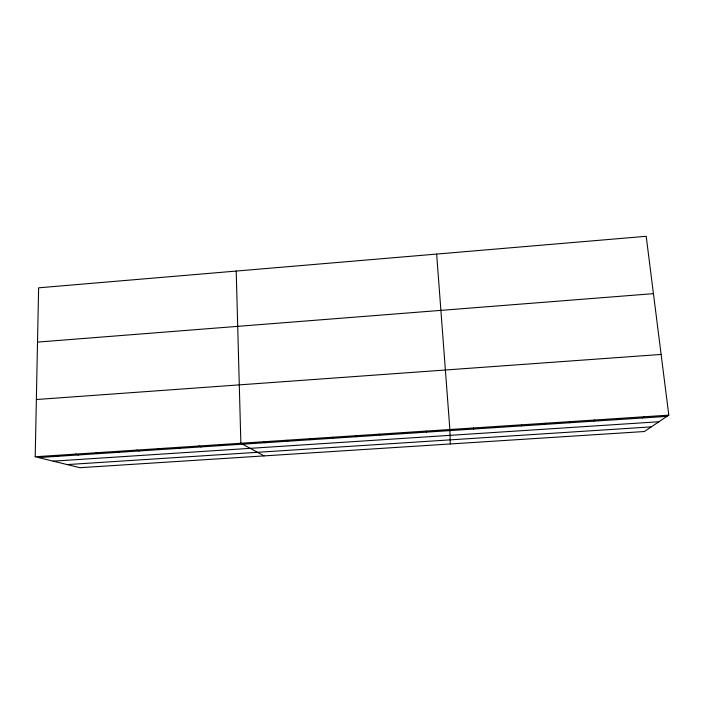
<?xml version="1.0" encoding="UTF-8"?>
<svg xmlns="http://www.w3.org/2000/svg" width="704" height="704" viewBox="0 0 704 704"><rect width="100%" height="100%" fill="white"/><g stroke="black" fill="none" stroke-linecap="round" stroke-linejoin="round"><path stroke-width="1.06" d="M35.2 456.755L38.623 287.822L646.193 236.298L668.8 415.149L644.336 431.526L79.922 467.702L35.2 456.755L668.8 415.149M473.528 429.053L473.695 427.962M497.279 427.495L497.64 426.386M521.145 425.929L521.717 424.802M545.134 424.354L545.908 423.218M569.246 422.778L570.231 421.617M593.49 421.186L594.678 420.015M617.857 419.593L619.256 418.396M642.347 417.982L643.966 416.777M37.523 342.1L653.444 293.656M36.362 399.52L661.126 354.438M38.518 457.565L666.97 416.372M53.161 461.155L658.935 421.758M67.197 464.587L651.253 426.888M55.343 455.435L58.511 456.254M75.583 454.106L78.593 454.942M95.911 452.769L98.762 453.614M116.327 451.422L119.029 452.285M136.849 450.076L139.383 450.956M157.458 448.73L159.834 449.61M178.165 447.366L180.382 448.263M198.968 446.002L201.027 446.917M219.868 444.629L221.76 445.553M264.079 455.902L240.865 443.247L236.21 271.066M263.622 441.751L265.162 442.71M286.493 440.255L287.848 441.223M309.478 438.742L310.649 439.727M332.578 437.228L333.573 438.222M355.793 435.697L356.602 436.718M379.139 434.166L379.746 435.195M402.591 432.626L403.014 433.673M426.175 431.077L426.404 432.142M436.647 254.065L449.874 429.519L450.287 443.96"/></g></svg>
